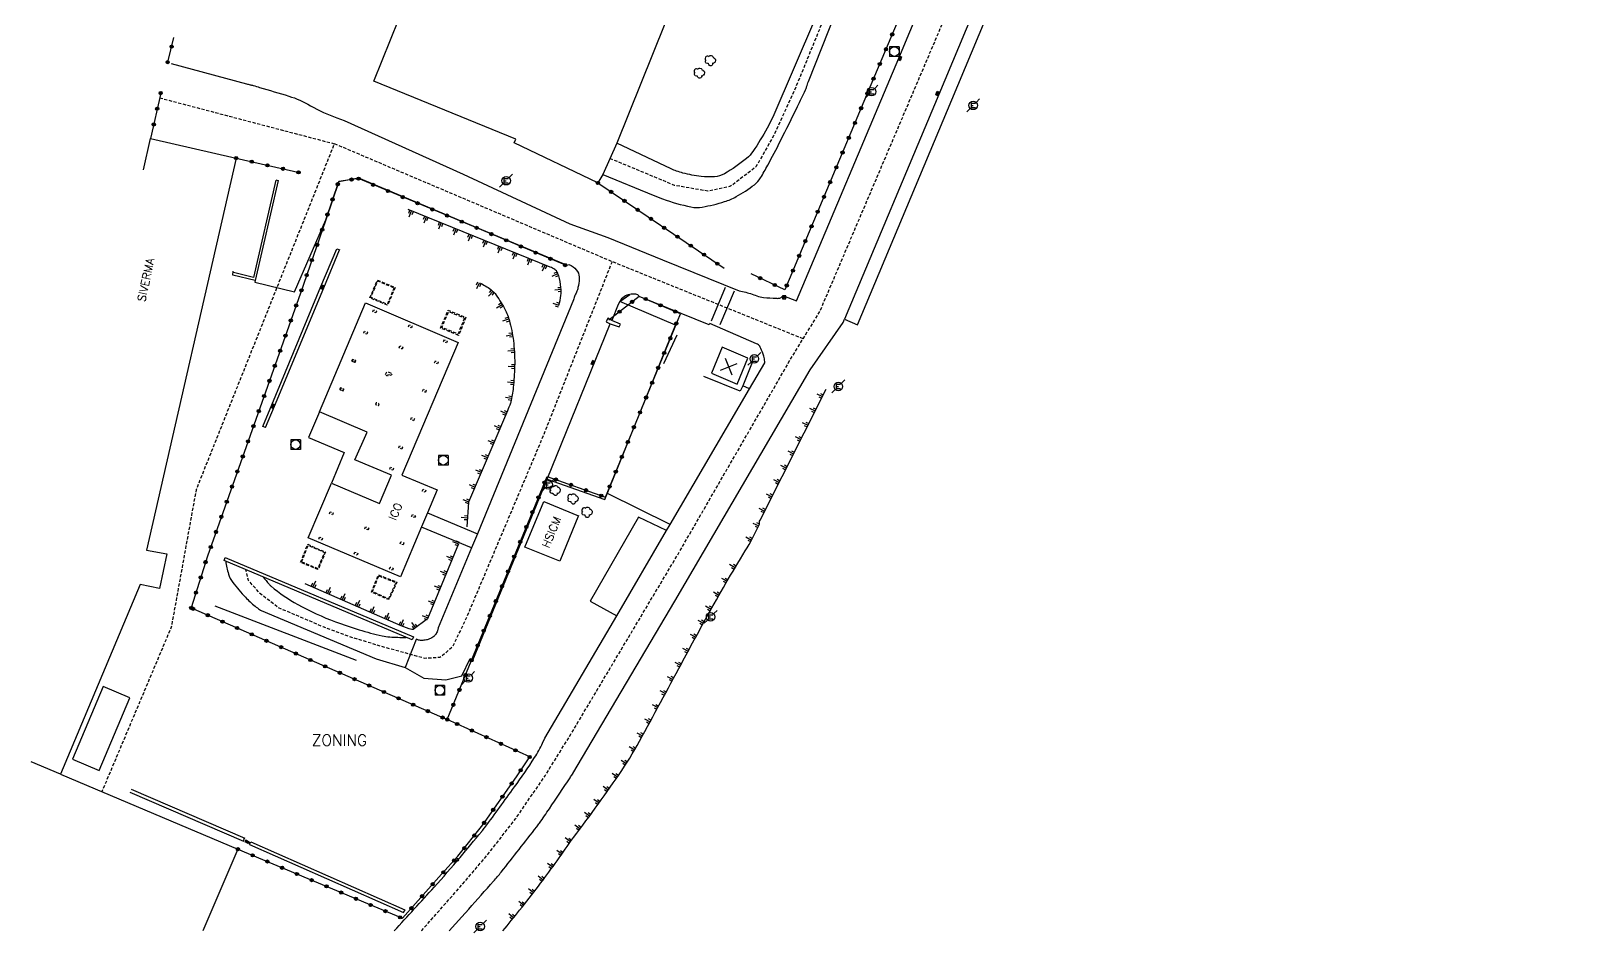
# Model space of a CAD drawing. Header units: millimetres. Extents: x 152000 to 153000, y 121000 to 122000.
# Drawn here: x 152521.4 to 152763.8, y 120999.7 to 121140.5 of the extents above; entities that cross this region are included whole.
import ezdxf
from ezdxf.enums import TextEntityAlignment as Align

# ---------------------------------------------------------------- set-up
doc = ezdxf.new("R2010")
doc.units = ezdxf.units.MM
doc.linetypes.add('DASHED', pattern=[0.75, 0.5, -0.25])
doc.layers.get('0').update_dxf_attribs({"linetype": 'CONTINUOUS'})
for name, color, linetype in [('W0001', 6, 'DASHED'), ('W0008', 7, 'CONTINUOUS'), ('W0017', 7, 'CONTINUOUS'), ('W0100', 7, 'CONTINUOUS'), ('W0112', 1, 'DASHED'), ('W0211', 2, 'CONTINUOUS'), ('W0300', 7, 'CONTINUOUS'), ('W0302', 3, 'CONTINUOUS'), ('W0322', 7, 'CONTINUOUS'), ('W0330', 7, 'CONTINUOUS'), ('W0400', 7, 'CONTINUOUS'), ('W0420', 7, 'CONTINUOUS'), ('W0471', 7, 'CONTINUOUS'), ('W0700', 7, 'CONTINUOUS'), ('W0984', 7, 'CONTINUOUS'), ('W0989', 7, 'CONTINUOUS'), ('W0991', 7, 'CONTINUOUS'), ('W1102', 7, 'CONTINUOUS')]:
    doc.layers.add(name, color=color, linetype=linetype)
doc.styles.get("Standard").update_dxf_attribs({"font": 'romans.shx', "width": 0.85})

# ---------------------------------------------------------------- blocks, each defined once
blk = doc.blocks.new('t211o')
at = {"color": 0, "linetype": 'Continuous'}
for p, q in [((-0.29, 0.5), (-0.29, 0)), ((0, 1), (0, 0)), ((0.29, 0.5), (0.29, 0))]:
    blk.add_line(p, q, dxfattribs=at)
blk = doc.blocks.new('t991o')
at = {"color": 0, "linetype": 'Continuous'}
for p, q in [((-1, 1), (1, -1)), ((-1, -1), (1, 1))]:
    blk.add_line(p, q, dxfattribs=at)
blk = doc.blocks.new('t322o')
at = {"color": 0, "linetype": 'Continuous'}
for radius in [0.25, 0.15]:
    blk.add_circle((0, 0), radius, dxfattribs=at)
blk = doc.blocks.new('T400')
for p, q in [((-0.15, 0.3), (0.15, 0.3)), ((-0.15, -0.25), (-0.15, 0.3)), ((-0.15, 0.15), (0.15, 0.15)), ((-0.15, 0), (0.15, 0)), ((0.15, 0.3), (0.15, -0.25)), ((-0.15, -0.15), (0.15, -0.15)), ((-0.15, -0.25), (-0.15, -0.3)), ((-0.15, -0.3), (0.15, -0.3)), ((0.15, -0.3), (0.15, -0.25))]:
    blk.add_line(p, q)
blk = doc.blocks.new('t330o')
at = {"color": 0, "linetype": 'Continuous'}
for p, q in [((0.25, -0.25), (-0.25, 0.25)), ((-0.25, -0.25), (0.25, 0.25)), ((-0.25, 0.25), (-0.25, -0.25)), ((0.25, 0.25), (-0.25, 0.25)), ((0.25, -0.25), (0.25, 0.25)), ((-0.25, -0.25), (0.25, -0.25)), ((-0.25, -0.25), (-0.25, -0.25))]:
    blk.add_line(p, q, dxfattribs=at)
blk = doc.blocks.new('T300')
for p, q in [((-0.8, 0.51), (-0.86, 0.34)), ((-0.86, 0.34), (-0.86, 0.17)), ((-0.86, 0.17), (-0.74, 0.06)), ((-0.69, 0.63), (-0.8, 0.51)), ((-0.8, -0.06), (-0.74, 0.06)), ((-0.74, 0.06), (-0.69, 0.11)), ((-0.57, 0.69), (-0.69, 0.63)), ((-0.46, 0.69), (-0.57, 0.69)), ((-0.29, 0.63), (-0.46, 0.69)), ((-0.29, 0.63), (-0.17, 0.74)), ((-0.23, 0.57), (-0.29, 0.63)), ((-0.17, 0.74), (-0.06, 0.8)), ((-0.06, 0.8), (0.06, 0.8)), ((0.06, 0.8), (0.23, 0.74)), ((0.23, 0.74), (0.34, 0.63)), ((0.34, 0.63), (0.4, 0.51)), ((0.46, 0.46), (0.34, 0.46)), ((0.4, 0.51), (0.4, 0.46)), ((0.57, 0.4), (0.46, 0.46)), ((0.57, 0.4), (0.69, 0.29)), ((0.69, 0.29), (0.74, 0.17)), ((0.74, 0.06), (0.69, -0.17)), ((0.74, 0.17), (0.74, 0.06)), ((-0.8, -0.17), (-0.8, -0.06)), ((-0.8, -0.23), (-0.8, -0.17)), ((-0.74, -0.34), (-0.8, -0.23)), ((-0.69, -0.4), (-0.74, -0.34)), ((-0.51, -0.46), (-0.69, -0.4)), ((-0.4, -0.46), (-0.51, -0.46)), ((-0.4, -0.46), (-0.34, -0.46)), ((-0.34, -0.46), (-0.34, -0.4)), ((-0.34, -0.51), (-0.34, -0.46)), ((-0.29, -0.63), (-0.34, -0.51)), ((-0.17, -0.74), (-0.29, -0.63)), ((-0.06, -0.8), (-0.17, -0.74)), ((0.06, -0.8), (-0.06, -0.8)), ((0.17, -0.74), (0.06, -0.8)), ((0.23, -0.69), (0.17, -0.74)), ((0.29, -0.46), (0.23, -0.46)), ((0.29, -0.63), (0.23, -0.69)), ((0.46, -0.4), (0.29, -0.46)), ((0.34, -0.51), (0.29, -0.63)), ((0.34, -0.51), (0.34, -0.46)), ((0.57, -0.34), (0.46, -0.4)), ((0.63, -0.29), (0.57, -0.34)), ((0.69, -0.17), (0.63, -0.29))]:
    blk.add_line(p, q)
blk = doc.blocks.new('T420')
for p, q in [((0.75, 0.75), (-0.75, 0.75)), ((-0.75, 0.75), (-0.75, -0.75)), ((0.75, 0.75), (0.75, -0.75)), ((0.75, -0.75), (-0.75, -0.75))]:
    blk.add_line(p, q)
blk.add_ellipse((0, 0), major_axis=(-0.53, 0.53), ratio=1, start_param=3.926991, end_param=10.210176)
blk = doc.blocks.new('T471')
for p, q in [((-0.333334, 0.333334), (-0.333334, -0.333334)), ((-0.333334, 0.333334), (0.333334, 0.333334)), ((-0.333334, 0), (0, 0)), ((0.500001, 0.500001), (1.000002, 1.000002)), ((-0.500001, -0.500001), (-1.000002, -1.000002)), ((-0.333334, -0.333334), (0.333334, -0.333334))]:
    blk.add_line(p, q)
blk.add_ellipse((0, 0), major_axis=(0.471405, 0.471405), ratio=1, start_param=5.4977871438, end_param=11.780972451)

msp = doc.modelspace()

# ---------------------------------------------------------------- linework, layer by layer
at = {"layer": 'W0001', "flags": 128}
for points in [[(152582.4, 121000), (152582.45, 121000.05), (152588.47, 121006.87), (152592.63, 121011.74), (152597.1, 121017.47), (152601.74, 121024.22), (152605.75, 121030.69), (152622.56, 121058.91), (152639.82, 121088.8), (152644.67, 121096.73), (152679.52, 121178.55), (152693.06, 121213.12), (152698.74, 121226.71), (152706.65, 121244.53), (152712.95, 121260.89), (152719.51, 121277.89), (152724.54, 121292.13), (152728.87, 121304.98), (152732.11, 121314.93), (152736.82, 121329.98), (152740.53, 121345.36), (152745.18, 121366.16), (152747.76, 121378.49), (152751.35, 121397.54), (152754.58, 121423.27), (152759.57, 121460.93), (152762.73, 121487.08), (152763.58, 121494.63), (152763.84, 121501.39), (152763.61, 121508.83), (152762.68, 121517.45), (152761.25, 121524.04), (152758.92, 121532.45), (152756.78, 121538.41), (152754.93, 121541.75), (152750.12, 121548.02), (152742.19, 121558.23), (152712.71, 121594.14), (152709.9, 121598.17), (152707.25, 121602.1), (152705.58, 121605.56), (152702.92, 121611.16), (152700.94, 121616.33), (152699.53, 121623.07), (152699.1, 121629.34), (152698.67, 121635.61), (152699.07, 121641.43), (152700.32, 121646.05), (152706.3, 121671.82)], [(152619.82, 121251.25), (152658.09, 121233.53), (152662.46, 121231.82), (152666.57, 121230.97), (152668.4, 121218.51), (152668.03, 121207.6), (152660.98, 121185.07), (152656.89, 121171.69), (152656.07, 121169.36), (152653.12, 121161.77), (152641.18, 121132.4), (152637.42, 121124.13), (152634.66, 121119.25), (152630.7, 121116.23), (152627.14, 121115.47), (152621.94, 121116.37), (152611.85, 121120.57)], [(152541.51, 121130.04), (152568.8, 121122.87), (152547.22, 121068.87), (152543.33, 121047.41), (152532.49, 121021.72)], [(152642.03, 121092.42), (152612.43, 121104.36), (152568.8, 121122.87)], [(152612.18, 121104.46), (152601.44, 121077.29), (152589.36, 121048.7), (152587.22, 121044.26), (152585.3, 121042.67), (152582.94, 121042.53), (152576.25, 121044.37), (152571.03, 121045.96), (152567.04, 121047.47), (152560, 121050.47), (152557.1, 121052.76), (152555.38, 121054.7), (152554.98, 121056.38)]]:
    msp.add_lwpolyline(points, dxfattribs=at)
at = {"layer": 'W0008', "flags": 128}
for points in [[(152740.64, 121331.09, 0.001901), (152737.95, 121321.26), (152733.06, 121304.82, 0.046271), (152731.42, 121300.19, -0.022982), (152728.56, 121290.76, -0.000139), (152724.05, 121278.02, -0.003558), (152723.87, 121277.52, -0.000553), (152721.92, 121272.29, -0.000786), (152720.54, 121268.6, -0.000993), (152720.42, 121268.29, -0.000031), (152716.61, 121258.3, -0.004452), (152714.27, 121252.32, -0.006008), (152712.44, 121247.93), (152712.05, 121247.02), (152702.8, 121225.11), (152689.51, 121193.46), (152681, 121173.03), (152663.21, 121130.56), (152648.48, 121095.47), (152650.5, 121094.62), (152665.24, 121129.71), (152683.02, 121172.18), (152695.13, 121201.47)], [(152659.28, 121185.43), (152655.12, 121170.53), (152647.28, 121150.33), (152637.29, 121127), (152636.39, 121125.32, -0.025052), (152634.2, 121121.68, -0.07208), (152633.2, 121120.58, -0.043123), (152629.73, 121118.18, -0.113531), (152628.18, 121117.71, -0.046556), (152626.09, 121117.76, -0.033563), (152623.26, 121118.3, -0.021867), (152622.27, 121118.6, -0.02515), (152621.44, 121118.94), (152612.93, 121122.97)], [(152610.73, 121118.09), (152618.6, 121114.82), (152620.07, 121114.28, 0.036634), (152624.51, 121113, 0.09714), (152626.27, 121112.98, 0.029374), (152629.75, 121113.83, 0.052725), (152631.59, 121114.61, 0.037731), (152634.42, 121116.48, 0.090695), (152635.37, 121117.54, 0.013527), (152636.5, 121119.51, 0.007193), (152638.49, 121123.31, 0.002653), (152641.16, 121128.69, 0.005561), (152642.4, 121131.27, 0.03535), (152642.58, 121131.76, -0.021218), (152642.86, 121132.58), (152658.46, 121171.9)], [(152543.31, 121135.41), (152555.08, 121132.22, 0.010689), (152555.64, 121132.08, -0.012289), (152556.14, 121131.96, -0.004703), (152557.13, 121131.67, -0.00103), (152561.68, 121130.31, -0.059573), (152565.09, 121128.81, 0.048886), (152569.2, 121126.91), (152570.33, 121126.52), (152588.94, 121118.11), (152605.59, 121110.36), (152611.52, 121108.26), (152620.08, 121104.77), (152632.04, 121099.92), (152632.82, 121099.74, -0.034766), (152634.79, 121099.13, 0.065543), (152635.85, 121098.88, 0.018473), (152637.85, 121098.74, 0.06724), (152638.41, 121098.79, 0.208149), (152638.75, 121099.05, -0.375722), (152638.99, 121099.14), (152640.97, 121098.36), (152657, 121136.21), (152668.22, 121163.2)], [(152556.45, 121101.53), (152556.41, 121101.28), (152562.59, 121099.74), (152567.46, 121111.01), (152569.49, 121117), (152572.59, 121117.54), (152591.19, 121109.74), (152605.15, 121103.91), (152605.44, 121104.04), (152605.81, 121103.85, -0.137562), (152606.79, 121102.93, -0.158731), (152607.06, 121101.78, -0.029426), (152606.86, 121100.42, -0.054734), (152606.63, 121099.71, -0.006011), (152606.48, 121099.39, 0.008031), (152606.38, 121099.16, 0.043481), (152606.27, 121098.85, -0.037444), (152606.15, 121098.49), (152591.16, 121062), (152590.22, 121059.78), (152585.04, 121047.28), (152584.9, 121046.82, -0.067363), (152584.64, 121046.28, -0.088933), (152584.33, 121045.95, -0.047208), (152583.68, 121045.56, -0.068619), (152583.19, 121045.41, -0.046533), (152582.42, 121045.34, -0.060107), (152581.83, 121045.42, -0.130119), (152581.66, 121045.52, 0.534675), (152581.61, 121045.5), (152579.86, 121041.1), (152582.78, 121039.47), (152586.22, 121039.16), (152588.71, 121039.8), (152590.04, 121042.49), (152590.44, 121042.26), (152602.07, 121070.5), (152611.87, 121094.75)], [(152578.17, 121000, 0.001554), (152584.41, 121006.84, 0.009688), (152588.45, 121011.47, 0.000134), (152591.82, 121015.49, 0.00455), (152591.92, 121015.61, 0.011496), (152592.33, 121016.14, 0.000989), (152596.94, 121022.46, 0.014799), (152600.08, 121027.05, 0.031807), (152601.34, 121029.32), (152601.7, 121030.07), (152612.93, 121049.18), (152620.68, 121062.49), (152621.25, 121063.45), (152633.67, 121084.59), (152636.07, 121088.66, 0.028848), (152635.93, 121089.52, 0.036363), (152635.73, 121090.18, 0.017567), (152635.32, 121091.12, 0.055863), (152635.15, 121091.4, 0.092181), (152635.06, 121091.48, 0.03234), (152634.75, 121091.64), (152627.45, 121094.8), (152627.37, 121094.6), (152616.44, 121099.05, 0.032587), (152616.32, 121099.18, 0.047454), (152616.23, 121099.26, 0.131664), (152615.88, 121099.38, 0.050787), (152614.94, 121099.34, 0.118896), (152614.06, 121098.99, 0.113163), (152613.39, 121098.24), (152613.13, 121097.77), (152612.14, 121095.29)], [(152586.74, 121000), (152588.7, 121002.19), (152589.8, 121003.4, 0.004009), (152593.68, 121007.76, 0.012683), (152594.87, 121009.18, 0.001146), (152600.44, 121016.25, 0.014355), (152600.86, 121016.83, 0.003542), (152602.39, 121019.06, 0.001652), (152605.62, 121023.89, 0.002246), (152606, 121024.46, 0.010797), (152606.07, 121024.58), (152621.98, 121051.45), (152643.14, 121087.58), (152648.27, 121094.98), (152648.48, 121095.47)], [(152551.84, 121057.7, 0.039524), (152552.28, 121055.7, 0.090435), (152552.95, 121054.4, 0.023834), (152554.93, 121052.07, 0.035404), (152556.44, 121050.67, 0.018256), (152557.13, 121050.15, 0.051899), (152557.39, 121050), (152575.35, 121042.47), (152579.86, 121041.1)], [(152557.67, 121055.24, 0.012285), (152558.61, 121054.12, 0.03818), (152558.94, 121053.79, 0.048068), (152563.09, 121050.95, 0.037115), (152568.99, 121048.24, 0.016233), (152572.67, 121047, 0.016899), (152576.27, 121046.05, 0.039595), (152577.46, 121045.88, 0.018642), (152580.02, 121045.81)]]:
    msp.add_lwpolyline(points, format="xyb", dxfattribs=at)
for points in [[(152558.06, 121078.55), (152557.62, 121078.74), (152559.03, 121082.1), (152566.7, 121100.56), (152569.17, 121106.49), (152569.64, 121106.32)], [(152558.06, 121078.55), (152559.47, 121081.91), (152567.14, 121100.38), (152569.62, 121106.31)], [(152580.96, 121045.43), (152551.59, 121057.81), (152551.77, 121058.26), (152581.15, 121045.88), (152580.95, 121045.43)], [(152537.07, 121022.11), (152554.8, 121014.49)], [(152536.87, 121021.65), (152554.6, 121014.02), (152554.77, 121014.5)], [(152555.56, 121013.5), (152555.75, 121013.92), (152579.81, 121003.29), (152579.57, 121002.87)], [(152555.56, 121013.49), (152579.63, 121002.87)]]:
    msp.add_lwpolyline(points, dxfattribs=at)
at = {"layer": 'W0017', "flags": 128}
for points in [[(152559.68, 121117.25), (152560.05, 121117.12), (152556.45, 121101.53), (152552.94, 121102.38), (152553.02, 121102.96)], [(152559.67, 121117.21), (152556.16, 121102), (152553.03, 121102.76)], [(152602.07, 121070.5), (152611.05, 121067.36), (152622.09, 121094.57), (152613.39, 121098.24), (152614.94, 121099.34)], [(152634.18, 121089), (152632.61, 121085.06)], [(152633.67, 121084.59), (152632.61, 121085.06), (152632.22, 121084.23), (152626.5, 121086.56)], [(152621.25, 121063.45), (152611.47, 121068.26)], [(152583.38, 121065.25), (152591.16, 121062)], [(152620.68, 121062.49), (152616.29, 121064.6), (152608.74, 121051.45), (152612.93, 121049.18)], [(152590.22, 121059.78), (152582.43, 121063.02)]]:
    msp.add_lwpolyline(points, dxfattribs=at)
for points in [[(152611.28, 121095.05), (152611.87, 121094.75), (152613.31, 121094.27), (152613.5, 121094.71), (152612.14, 121095.29), (152611.51, 121095.62)], [(152532.7, 121038.13), (152527.89, 121026.82), (152532.05, 121025.05), (152536.85, 121036.36)]]:
    msp.add_lwpolyline(points, close=True, dxfattribs=at)
at = {"layer": 'W0100', "flags": 128}
for points in [[(152646.8, 121207.12), (152612.93, 121122.97), (152610.73, 121118.09), (152609.97, 121116.75)], [(152609.94, 121116.75), (152596.87, 121123.02), (152597.13, 121123.56), (152574.96, 121132.63), (152595.8, 121184.33)], [(152538.99, 121118.81), (152540.1, 121123.69), (152553.47, 121120.63), (152539.48, 121059.41), (152542.63, 121058.85), (152541.49, 121053.43), (152538.49, 121054.09), (152526.04, 121024.44), (152553.74, 121012.75), (152548.28, 121000)], [(152566.5, 121081.01), (152564.79, 121077), (152570.36, 121074.68), (152568.34, 121069.9)], [(152598.57, 121059.9), (152601.51, 121067), (152606.96, 121064.79)], [(152606.95, 121064.82), (152604.01, 121057.72), (152598.55, 121059.91)]]:
    msp.add_lwpolyline(points, dxfattribs=at)
for points in [[(152588.14, 121091.85), (152579.35, 121071.13), (152584.86, 121068.82), (152583.38, 121065.25), (152582.43, 121063.05), (152579.13, 121055.26), (152564.73, 121061.34), (152568.34, 121069.9), (152575.87, 121066.69), (152577.72, 121071.13), (152572.03, 121073.52), (152573.95, 121077.86), (152566.5, 121081.01), (152573.67, 121098.06)], [(152631.71, 121085.36), (152633.41, 121089.4), (152629.39, 121091.09), (152627.7, 121087.04)]]:
    msp.add_lwpolyline(points, close=True, dxfattribs=at)
at = {"layer": 'W0112', "flags": 128}
for points in [[(152578.3, 121100.43), (152577.12, 121097.66), (152574.36, 121098.81), (152575.54, 121101.59)], [(152578.15, 121100.37), (152577.07, 121097.8), (152574.5, 121098.87), (152575.6, 121101.45)], [(152575.38, 121096.75), (152575.27, 121096.47), (152574.81, 121096.66), (152574.93, 121096.94)], [(152580.37, 121094.33), (152580.5, 121094.61), (152580.96, 121094.4), (152580.83, 121094.12)], [(152589.35, 121095.75), (152588.21, 121092.96), (152585.38, 121094.1), (152586.6, 121096.9)], [(152589.14, 121095.66), (152588.12, 121093.17), (152585.6, 121094.19), (152586.68, 121096.68)], [(152573.99, 121093.44), (152573.87, 121093.15), (152573.41, 121093.33), (152573.53, 121093.63)], [(152586.45, 121092.07), (152586.32, 121091.79), (152585.86, 121092), (152585.99, 121092.28)], [(152579.52, 121091.1), (152579.4, 121090.81), (152578.94, 121091.01), (152579.06, 121091.3)], [(152572.13, 121089.01), (152572.01, 121088.73), (152571.55, 121088.92), (152571.67, 121089.2)], [(152571.69, 121089.19), (152571.59, 121088.91), (152572.06, 121088.74), (152572.16, 121089.02)], [(152577.22, 121086.87), (152577.1, 121086.6), (152576.77, 121086.74), (152577.04, 121087.32), (152577.82, 121087.01), (152577.69, 121086.68)], [(152585.04, 121088.77), (152584.92, 121088.49), (152584.47, 121088.69), (152584.59, 121088.96)], [(152570.26, 121084.59), (152570.14, 121084.3), (152569.68, 121084.5), (152569.8, 121084.78)], [(152569.83, 121084.77), (152569.71, 121084.49), (152570.17, 121084.3), (152570.29, 121084.58)], [(152575.36, 121082.44), (152575.25, 121082.16), (152575.72, 121081.98), (152575.83, 121082.26)], [(152583.17, 121084.34), (152583.05, 121084.06), (152582.59, 121084.26), (152582.72, 121084.54)], [(152581.31, 121079.92), (152581.19, 121079.64), (152580.73, 121079.84), (152580.85, 121080.12)], [(152579.46, 121075.49), (152579.33, 121075.21), (152578.87, 121075.41), (152578.99, 121075.69)], [(152578.06, 121072.18), (152577.94, 121071.9), (152577.48, 121072.09), (152577.6, 121072.37)], [(152583.12, 121068.74), (152583, 121068.46), (152582.54, 121068.66), (152582.66, 121068.94)], [(152568.06, 121065.13), (152568.18, 121065.42), (152568.64, 121065.23), (152568.52, 121064.94)], [(152574.17, 121062.85), (152574.04, 121062.59), (152573.56, 121062.81), (152573.68, 121063.07)], [(152581.46, 121064.79), (152581.34, 121064.5), (152580.87, 121064.7), (152580.99, 121064.98)], [(152566.39, 121061.17), (152566.52, 121061.46), (152566.97, 121061.26), (152566.85, 121060.97)], [(152579.66, 121060.55), (152579.54, 121060.26), (152579.08, 121060.46), (152579.2, 121060.75)], [(152563.54, 121057.53), (152564.67, 121060.36), (152567.41, 121059.12), (152566.26, 121056.39)], [(152563.69, 121057.59), (152564.73, 121060.2), (152567.26, 121059.06), (152566.2, 121056.54)], [(152571.91, 121058.84), (152572.03, 121059.12), (152572.49, 121058.92), (152572.37, 121058.64)], [(152578, 121056.59), (152577.88, 121056.3), (152577.41, 121056.5), (152577.54, 121056.79)], [(152575.69, 121055.56), (152578.57, 121054.45), (152577.3, 121051.7), (152574.59, 121052.89)], [(152575.76, 121055.41), (152578.41, 121054.39), (152577.24, 121051.85), (152574.75, 121052.95)]]:
    msp.add_lwpolyline(points, close=True, dxfattribs=at)
at = {"layer": 'W0211', "flags": 128}
for points in [[(152603.87, 121097.69, 0.049911), (152604.2, 121099.17, 0.059529), (152604.21, 121100.44, 0.038589), (152603.85, 121102.27, 0.087806), (152603.49, 121103.01, 0.098008), (152603.24, 121103.25, 0.043511), (152602.54, 121103.61), (152580.33, 121112.63)], [(152591.5, 121101.18, -0.046801), (152593.23, 121100.11, -0.077228), (152594.1, 121099.22, -0.039185), (152595.53, 121096.84, -0.05349), (152596.24, 121094.93, -0.035587), (152596.82, 121091.7, -0.032612), (152596.97, 121088.12, -0.020355), (152596.75, 121084.8, -0.029794), (152596.38, 121082.56, -0.037822), (152596.31, 121082.36, -0.00643), (152595.83, 121081.18), (152589.78, 121066.93), (152589.5, 121063.06)], [(152605.68, 121013.94, 0.012446), (152613.28, 121024.41, 0.026273), (152616.49, 121029.63, 0.001713), (152623.01, 121041.69, -0.002782), (152627.04, 121049.11, -0.013001), (152633, 121059.31, 0.033511), (152635.14, 121063.36, 0.113646), (152635.22, 121063.76, -0.125631), (152635.3, 121064.12), (152645.65, 121084.58)], [(152588.18, 121060.41), (152583.38, 121048.73), (152581.12, 121047.06, -0.236496), (152580.9, 121047.03, -0.029748), (152579.27, 121047.62), (152564.26, 121054.19)], [(152595.14, 121000, 0.000019), (152597.75, 121003.22, 0.009162), (152600.69, 121007, 0.014803), (152605.78, 121014.08)]]:
    msp.add_lwpolyline(points, format="xyb", dxfattribs=at)
at = {"layer": 'W0302', "flags": 128}
for points in [[(152620.29, 121088.55), (152622.34, 121093.05)], [(152550.14, 121050.76), (152572.2, 121042.28)]]:
    msp.add_lwpolyline(points, dxfattribs=at)
at = {"layer": 'W0322', "flags": 128}
msp.add_lwpolyline([(152728.39, 121322.23, 0.000604), (152726.97, 121317.7, 0.00164), (152726.45, 121316.02, 0.000888), (152723.35, 121305.78, -0.005061), (152722.79, 121303.98, -0.006144), (152721.73, 121300.83, -0.00221), (152718.62, 121292.1, -0.000319), (152716.98, 121287.57, -0.000669), (152716.2, 121285.41, -0.001998), (152715.42, 121283.3, -0.00056), (152712.6, 121275.8, -0.004692), (152708.79, 121265.97, -0.005387), (152705.3, 121257.48, -0.013003), (152705.2, 121257.25, 0.01415), (152705.1, 121257.04), (152694.54, 121231.78), (152680.2, 121197.53), (152666.36, 121164.64), (152652.21, 121131.07), (152639.18, 121100.07), (152633.92, 121102.56)], format="xyb", dxfattribs=at)
for points in [[(152542.78, 121135.6), (152543.75, 121139.46)], [(152541.68, 121130.78), (152540.1, 121123.69)], [(152553.47, 121120.63), (152563.55, 121118.33)], [(152605.15, 121103.81), (152591.17, 121109.68), (152572.57, 121117.42), (152569.49, 121117), (152567.46, 121111.01), (152563.51, 121099.54), (152549, 121058.51), (152546.44, 121050.4), (152586.45, 121032.98), (152602.04, 121070.95), (152611.14, 121067.71), (152622.85, 121096.33), (152616.44, 121099.05), (152611.67, 121095.35)], [(152609.97, 121116.75), (152629.71, 121103.43)], [(152553.74, 121012.75), (152579.44, 121001.96), (152585.57, 121008.84), (152588.12, 121011.65), (152591.98, 121016.54), (152597.24, 121024.05), (152599.35, 121027.17), (152586.45, 121032.98)]]:
    msp.add_lwpolyline(points, dxfattribs=at)
at = {"layer": 'W0700', "flags": 128}
for points in [[(152629.87, 121100.45), (152627.65, 121095.16)], [(152631.24, 121099.87), (152629.03, 121094.59)]]:
    msp.add_lwpolyline(points, dxfattribs=at)
at = {"layer": 'W1102', "flags": 128}
msp.add_lwpolyline([(152526.04, 121024.44), (152521.43, 121026.37)], dxfattribs=at)

# ---------------------------------------------------------------- block references
at = {"layer": 'W0211'}
for p, rotation in [((152580.88, 121112.41), 157.9005226295148), ((152583.19, 121111.47), 157.9005226295148), ((152585.51, 121110.52), 157.9005226295148), ((152587.83, 121109.58), 157.9005226295148), ((152590.14, 121108.64), 157.9005226295148), ((152592.46, 121107.7), 157.9005226295148), ((152594.78, 121106.76), 157.9005226295148), ((152597.09, 121105.82), 157.9005226295148), ((152599.41, 121104.88), 157.9005226295148), ((152601.72, 121103.94), 157.9005226295148), ((152603.73, 121102.59), 113.9246758184948), ((152591.5, 121101.18), 153.8445281777531), ((152593.58, 121099.82), 136.6201713258338), ((152604.23, 121100.15), 93.57358094524277), ((152595.02, 121097.78), 119.9373044033973), ((152603.87, 121097.69), 71.57660356875921), ((152596.07, 121095.52), 107.920595659943), ((152596.63, 121093.08), 99.83468865934908), ((152596.91, 121090.6), 93.7893678885249), ((152596.97, 121088.1), 88.58841659215007), ((152596.83, 121085.61), 85.08006972783853), ((152596.5, 121083.13), 78.85879768589116), ((152645.05, 121083.39), 63.17922126147105), ((152595.66, 121080.78), 66.98667317333337), ((152643.92, 121081.16), 63.17922126147105), ((152594.68, 121078.48), 66.98667317333337), ((152642.79, 121078.93), 63.17922126147105), ((152593.71, 121076.18), 66.98667317333337), ((152640.53, 121074.47), 63.17922126147105), ((152641.66, 121076.7), 63.17922126147105), ((152592.73, 121073.88), 66.98667317333337), ((152639.41, 121072.24), 63.17922126147105), ((152591.75, 121071.58), 66.98667317333337), ((152638.28, 121070), 63.17922126147105), ((152590.77, 121069.28), 66.98667317333337), ((152637.15, 121067.77), 63.17922126147105), ((152589.8, 121066.97), 66.98667317333337), ((152636.02, 121065.54), 63.17922126147105), ((152589.6, 121064.49), 85.8461347621306), ((152635.09, 121063.25), 65.68066807030137), ((152588.18, 121060.41), 67.68353184411986), ((152633.98, 121061.01), 61.49833205559494), ((152587.23, 121058.1), 67.68353184411986), ((152586.28, 121055.78), 67.68353184411986), ((152631.41, 121056.72), 58.97536793245564), ((152565.44, 121053.68), 336.3637055315132), ((152567.73, 121052.67), 336.3637055315132), ((152585.33, 121053.47), 67.68353184411986), ((152630.14, 121054.57), 59.60605110021709), ((152570.02, 121051.67), 336.3637055315132), ((152572.31, 121050.67), 336.3637055315132), ((152584.38, 121051.16), 67.68353184411986), ((152627.66, 121050.23), 60.86741743573992), ((152628.88, 121052.41), 60.23673426797846), ((152574.6, 121049.67), 336.3637055315132), ((152576.89, 121048.66), 336.3637055315132), ((152579.18, 121047.66), 336.3637055315132), ((152583.43, 121048.85), 67.68353184411986), ((152626.45, 121048.04), 61.28168532850948), ((152581.47, 121047.32), 36.40245234829908), ((152625.25, 121045.85), 61.47042443273271), ((152624.06, 121043.65), 61.65916353695592), ((152622.88, 121041.45), 61.81882239625862), ((152621.69, 121039.24), 61.74722312330826), ((152620.51, 121037.04), 61.67562385035773), ((152619.32, 121034.84), 61.60402457740737), ((152618.13, 121032.64), 61.53242530445691), ((152616.94, 121030.45), 61.46082603150646), ((152614.43, 121026.13), 57.4409477692065), ((152615.73, 121028.26), 59.89489888685402), ((152613.04, 121024.05), 55.31821956930278), ((152611.6, 121022), 54.76697447569408), ((152610.15, 121019.96), 54.21572938208538), ((152608.68, 121017.94), 53.66448428847659), ((152605.68, 121013.94), 52.56199410125926), ((152607.19, 121015.94), 53.11323919486799), ((152604.39, 121012), 53.94382958130563), ((152602.91, 121009.99), 53.61288151704277), ((152601.42, 121007.98), 53.28193345275865), ((152599.92, 121005.98), 52.55870338858197), ((152596.81, 121002.07), 50.2643835486272), ((152598.38, 121004.01), 51.46319308929172)]:
    msp.add_blockref('t211o', p, dxfattribs=dict(at, rotation=rotation))
at = {"layer": 'W0300'}
for p in [(152627.59, 121135.85), (152625.86, 121133.89), (152603.34, 121068.74), (152606.13, 121067.43), (152608.33, 121065.34)]:
    msp.add_blockref('T300', p, dxfattribs=at)
at = {"layer": 'W0322'}
for p, rotation in [((152543.39, 121138.03), 75.89841813478976), ((152655.95, 121139.93), 247.1517079375135), ((152542.78, 121135.6), 75.89841813478976), ((152654.97, 121137.62), 247.1517079375135), ((152653.03, 121133.02), 247.1517079375135), ((152654, 121135.32), 247.1517079375135), ((152541.68, 121130.78), 257.4838502488669), ((152652.06, 121130.71), 247.2075840362893), ((152541.14, 121128.34), 257.4838502488669), ((152651.09, 121128.41), 247.2075840362893), ((152540.6, 121125.89), 257.4838502488669), ((152650.13, 121126.1), 247.2075840362893), ((152649.16, 121123.8), 247.2075840362893), ((152648.19, 121121.49), 247.2075840362893), ((152553.47, 121120.63), 347.1393381009602), ((152555.91, 121120.07), 347.1393381009602), ((152558.35, 121119.51), 347.1393381009602), ((152560.79, 121118.96), 347.1393381009602), ((152647.22, 121119.19), 247.2075840362893), ((152563.22, 121118.4), 347.1393381009602), ((152569.34, 121116.55), 71.22533912228802), ((152571.5, 121117.28), 7.903697393748232), ((152572.57, 121117.42), 337.3908395498206), ((152574.87, 121116.46), 337.3908395498206), ((152609.97, 121116.75), 325.9887541206766), ((152646.25, 121116.88), 247.2075840362893), ((152568.53, 121114.18), 71.22533912228802), ((152577.18, 121115.5), 337.3908395498206), ((152579.49, 121114.54), 337.3908395498206), ((152612.04, 121115.35), 325.9887541206766), ((152614.12, 121113.95), 325.9887541206766), ((152645.28, 121114.58), 247.2075840362893), ((152567.73, 121111.81), 71.22533912228802), ((152581.8, 121113.58), 337.3908395498206), ((152584.11, 121112.62), 337.3908395498206), ((152586.41, 121111.66), 337.3908395498206), ((152616.19, 121112.55), 325.9887541206766), ((152644.31, 121112.27), 247.2075840362893), ((152566.92, 121109.45), 71.0150172660298), ((152588.72, 121110.7), 337.3908395498206), ((152591.03, 121109.74), 337.3908395498206), ((152618.26, 121111.15), 325.9887541206766), ((152620.33, 121109.75), 325.9887541206766), ((152643.35, 121109.97), 247.2075840362893), ((152566.11, 121107.08), 71.0150172660298), ((152593.34, 121108.77), 337.2283560382471), ((152595.64, 121107.8), 337.2283560382471), ((152597.95, 121106.83), 337.2283560382471), ((152622.4, 121108.36), 325.9887541206766), ((152624.48, 121106.96), 325.9887541206766), ((152642.38, 121107.67), 247.2075840362893), ((152565.29, 121104.72), 71.0150172660298), ((152600.25, 121105.87), 337.2283560382471), ((152602.56, 121104.9), 337.2283560382471), ((152604.86, 121103.93), 337.2283560382471), ((152626.55, 121105.56), 325.9887541206766), ((152628.62, 121104.16), 325.9887541206766), ((152641.41, 121105.36), 247.2075840362893), ((152564.48, 121102.35), 71.0150172660298), ((152635.33, 121101.89), 154.7222166555775), ((152640.44, 121103.06), 247.2075840362893), ((152563.67, 121099.99), 71.0150172660298), ((152637.59, 121100.82), 154.7222166555775), ((152639.47, 121100.75), 247.2075840362893), ((152562.84, 121097.63), 70.51596093399421), ((152613.35, 121096.65), 217.7795224588037), ((152615.32, 121098.18), 217.7795224588037), ((152617.44, 121098.63), 156.9769117198618), ((152619.74, 121097.65), 156.9769117198618), ((152622.04, 121096.67), 156.9769117198618), ((152562, 121095.28), 70.51596093399421), ((152622.23, 121094.82), 67.74435591267412), ((152561.17, 121092.92), 70.51596093399421), ((152621.29, 121092.51), 67.74435591267412), ((152560.34, 121090.56), 70.51596093399421), ((152620.34, 121090.2), 67.74435591267412), ((152559.5, 121088.2), 70.51596093399421), ((152619.39, 121087.88), 67.74435591267412), ((152558.67, 121085.85), 70.51596093399421), ((152618.45, 121085.57), 67.74435591267412), ((152557.83, 121083.49), 70.51596093399421), ((152617.5, 121083.25), 67.74435591267412), ((152557, 121081.13), 70.51596093399421), ((152616.55, 121080.94), 67.74435591267412), ((152556.17, 121078.78), 70.51596093399421), ((152615.6, 121078.63), 67.74435591267412), ((152555.33, 121076.42), 70.51596093399421), ((152614.66, 121076.31), 67.74435591267412), ((152554.5, 121074.06), 70.51596093399421), ((152613.71, 121074), 67.74435591267412), ((152553.66, 121071.71), 70.51596093399421), ((152603.41, 121070.46), 340.3952642418618), ((152612.76, 121071.69), 67.74435591267412), ((152552.83, 121069.35), 70.51596093399421), ((152600.69, 121067.67), 67.6737573290936), ((152601.64, 121069.98), 67.6737573290936), ((152605.77, 121069.62), 340.3952642418618), ((152608.12, 121068.78), 340.3952642418618), ((152610.48, 121067.94), 340.3952642418618), ((152611.82, 121069.37), 67.74435591267412), ((152552, 121066.99), 70.51596093399421), ((152599.74, 121065.36), 67.6737573290936), ((152551.16, 121064.64), 70.51596093399421), ((152598.79, 121063.05), 67.6737573290936), ((152550.33, 121062.28), 70.51596093399421), ((152597.84, 121060.73), 67.6737573290936), ((152549.5, 121059.92), 70.51596093399421), ((152596.89, 121058.42), 67.6737573290936), ((152548.69, 121057.56), 72.47703175080181), ((152595.94, 121056.11), 67.6737573290936), ((152547.94, 121055.17), 72.47703175080181), ((152594.99, 121053.8), 67.6737573290936), ((152547.19, 121052.79), 72.47703175080181), ((152594.04, 121051.48), 67.6737573290936), ((152546.44, 121050.4), 72.47703175080181), ((152546.75, 121050.27), 156.4710606831143), ((152549.04, 121049.27), 156.4710606831143), ((152551.33, 121048.27), 156.4710606831143), ((152593.09, 121049.17), 67.6737573290936), ((152553.62, 121047.27), 156.4710606831143), ((152555.92, 121046.28), 156.4710606831143), ((152592.14, 121046.86), 67.6737573290936), ((152558.21, 121045.28), 156.4710606831143), ((152560.5, 121044.28), 156.4710606831143), ((152591.2, 121044.54), 67.6737573290936), ((152562.79, 121043.28), 156.4710606831143), ((152565.08, 121042.28), 156.4710606831143), ((152567.38, 121041.29), 156.4710606831143), ((152590.25, 121042.23), 67.6737573290936), ((152569.67, 121040.29), 156.4710606831143), ((152571.96, 121039.29), 156.4710606831143), ((152589.3, 121039.92), 67.6737573290936), ((152574.25, 121038.29), 156.4710606831143), ((152576.54, 121037.29), 156.4710606831143), ((152578.84, 121036.3), 156.4710606831143), ((152588.35, 121037.61), 67.6737573290936), ((152581.13, 121035.3), 156.4710606831143), ((152583.42, 121034.3), 156.4710606831143), ((152587.4, 121035.29), 67.6737573290936), ((152585.71, 121033.3), 156.4710606831143), ((152586.45, 121032.98), 67.6737573290936), ((152588, 121032.28), 155.7428399400447), ((152590.28, 121031.26), 155.7428399400447), ((152592.56, 121030.23), 155.7428399400447), ((152594.83, 121029.2), 155.7428399400447), ((152597.11, 121028.17), 155.7428399400447), ((152599.32, 121027.13), 55.89624463032111), ((152597.91, 121025.06), 55.89624463032111), ((152596.5, 121023), 55.0223784808183), ((152595.06, 121020.95), 55.0223784808183), ((152592.2, 121016.85), 55.0223784808183), ((152593.63, 121018.9), 55.0223784808183), ((152590.67, 121014.88), 51.69528589877309), ((152553.74, 121012.75), 337.2147873430783), ((152589.12, 121012.91), 51.69528589877309), ((152556.04, 121011.79), 337.2147873430783), ((152558.35, 121010.82), 337.2147873430783), ((152560.65, 121009.85), 337.2147873430783), ((152587.52, 121010.99), 47.72953479624278), ((152587.94, 121011.1), 316.5543298552226), ((152562.96, 121008.88), 337.2147873430783), ((152565.26, 121007.91), 337.2147873430783), ((152584.17, 121007.28), 48.35573039334691), ((152585.84, 121009.14), 47.72953479624278), ((152567.57, 121006.95), 337.2147873430783), ((152569.87, 121005.98), 337.2147873430783), ((152572.18, 121005.01), 337.2147873430783), ((152582.51, 121005.41), 48.35573039334691), ((152574.48, 121004.04), 337.2147873430783), ((152576.79, 121003.07), 337.2147873430783), ((152580.85, 121003.54), 48.35573039334691), ((152579.09, 121002.1), 337.2147873430783)]:
    msp.add_blockref('t322o', p, dxfattribs=dict(at, rotation=rotation))
at = {"layer": 'W0330'}
msp.add_blockref('t330o', (152639.06, 121098.89), dxfattribs=at)
at = {"layer": 'W0400'}
for p, rotation in [((152657.16, 121136.19), 340.0603951380293), ((152662.99, 121130.74), 336.9880396921203), ((152566.96, 121100.45), 162.1441797905326), ((152609.16, 121088.68), 154.6759130744262), ((152559.21, 121081.95), 335.227291305828), ((152555.18, 121013.9), 240.9530329910298)]:
    msp.add_blockref('T400', p, dxfattribs=dict(at, rotation=rotation))
at = {"layer": 'W0420'}
for p in [(152656.28, 121137.26), (152562.75, 121075.91), (152585.82, 121073.47), (152585.28, 121037.55)]:
    msp.add_blockref('T420', p, dxfattribs=at)
at = {"layer": 'W0471'}
for p in [(152652.72, 121131), (152668.6, 121128.86), (152595.63, 121117.1), (152634.41, 121089.28), (152647.53, 121084.99), (152602.21, 121069.61), (152627.58, 121049.02), (152589.71, 121039.47), (152591.57, 121000.67)]:
    msp.add_blockref('T471', p, dxfattribs=at)
at = {"layer": 'W0991', "rotation": 67.24657928259997}
msp.add_blockref('t991o', (152630.43, 121088.04), dxfattribs=at)

# ---------------------------------------------------------------- texts
at = {"layer": 'W0984'}
for s, rotation, p in [('SIVERMA', 77.9913, (152539.35, 121101.61)), ('ICO', 66.702, (152578.37, 121065.46)), ('HSICM', 67.5522, (152602.72, 121062.24))]:
    msp.add_text(s, height=1.25, rotation=rotation, dxfattribs=at).set_placement(p, align=Align.MIDDLE)
at = {"layer": 'W0989'}
msp.add_text('ZONING', height=1.75, dxfattribs=at).set_placement((152569.61, 121029.77), align=Align.MIDDLE)

doc.saveas('drawing.dxf')
